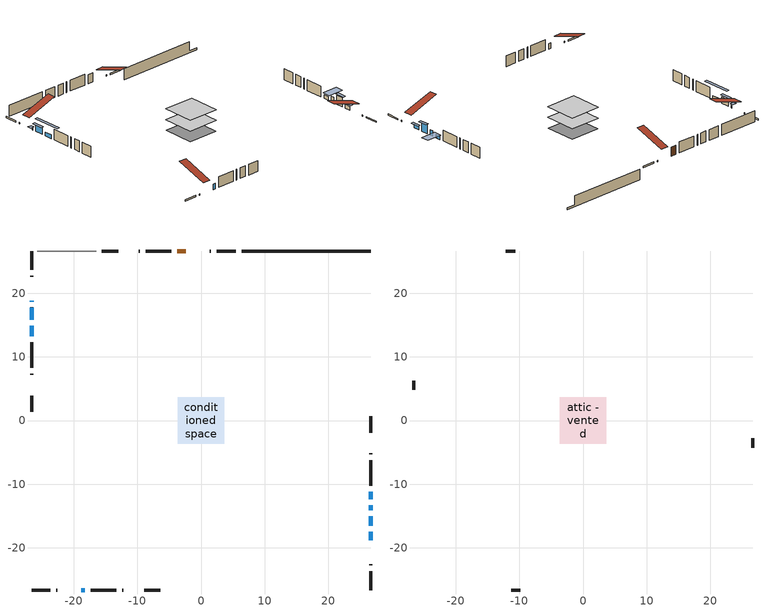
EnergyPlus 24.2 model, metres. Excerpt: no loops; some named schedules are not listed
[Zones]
conditioned space
 floor adiabatic (AdiabaticFloorConstruction): -3.64,-3.64 -3.64,3.64 3.64,3.64 3.64,-3.64 z1.3
 floor foundation (Slab1 construction): -3.56,-3.56 -3.56,3.56 3.56,3.56 3.56,-3.56 z-1.14
 wall outside (RimJoist1 construction): 5.44,26.64 2.49,26.64 / -26.64,-26.64 -23.68,-26.64 / -26.64,26.64 -26.64,23.68 / 26.64,-26.64 26.64,-23.68 z1.3:1.6
 wall outside (RimJoist2 construction): 1.56,26.64 1.37,26.64 / -22.75,-26.64 -22.57,-26.64 / -26.64,22.75 -26.64,22.57 / 26.64,-22.75 26.64,-22.57 z1.3:1.6
 wall outside (AdiabaticWallConstruction 1): -2.36,26.64 -3.71,26.64 z1.3:3.33
 wall outside (AdiabaticWallConstruction): -26.64,18.84 -26.64,18.68 z1.3:1.86; -26.64,17.76 -26.64,15.85 z1.3:2.82; 26.64,-18.84 26.64,-17.47 / -26.64,14.92 -26.64,13.25 z1.3:2.11; 26.64,-16.54 26.64,-15.01 z1.3:3.28; -18.84,-26.64 -18.26,-26.64 / 26.64,-14.09 26.64,-13.3 z1.3:2.52; 26.64,-12.38 26.64,-11.21 z1.3:2.12
 wall outside (Wall1 construction): -4.64,26.64 -8.67,26.64 / -17.33,-26.64 -13.31,-26.64 / -26.64,12.32 -26.64,8.29 / 26.64,-10.28 26.64,-6.26 z1.3:3.74
 wall outside (Wall2 construction): -9.6,26.64 -9.75,26.64 / -12.38,-26.64 -12.23,-26.64 / -26.64,7.37 -26.64,7.21 / 26.64,-5.33 26.64,-5.17 z1.3:3.74
 wall outside (Wall4 construction): -13.03,26.64 -15.57,26.64 / -8.94,-26.64 -6.41,-26.64 / -26.64,3.93 -26.64,1.39 / 26.64,-1.89 26.64,0.65 z1.3:3.74
 wall foundation (FoundationWall1 construction): 6.37,26.64,-1.14 6.37,26.64,1.3 24.61,26.64,1.3 24.61,26.64,-0.66 26.64,26.64,-0.66 26.64,26.64,-1.14
 wall adiabatic (Wall5 construction): -16.5,26.64 -25.71,26.64 z1.3:3.74
 window (WindowConstruction 3): -26.64,18.84 -26.64,18.69 z1.3:1.86
 window (WindowConstruction): -26.64,17.76 -26.64,15.85 z1.3:2.82
 window (WindowConstruction 1): 26.64,-18.84 26.64,-17.47 z1.3:2.11
 window (WindowConstruction 2): 26.64,-16.54 26.64,-15.01 z1.3:3.28
 window (WindowConstruction 4): -26.64,14.92 -26.64,13.25 z1.3:2.11
 window (WindowConstruction 5): -18.84,-26.64 -18.26,-26.64 z1.3:2.52
 window (WindowConstruction 6): 26.64,-14.09 26.64,-13.31 z1.3:2.52
 window (WindowConstruction 7): 26.64,-12.38 26.64,-11.21 z1.3:2.11
 door (Door): -2.36,26.64 -3.71,26.64 z1.3:3.33
 ceiling adiabatic (AdiabaticFloorConstruction): 3.64,-3.64 3.64,3.64 -3.64,3.64 -3.64,-3.64 z1.3
attic - vented
 floor to conditioned space (Floor1 construction Reversed): -3.64,-3.64 -3.64,3.64 3.64,3.64 3.64,-3.64 z3.74
 wall outside (Wall3 construction): -10.68,26.64 -12.11,26.64 / -11.3,-26.64 -9.87,-26.64 / -26.64,6.28 -26.64,4.86 / 26.64,-4.25 26.64,-2.82 z1.3:3.74
 roof outside (Roof1 construction): -1.43,26.64,3.74 -1.43,19.55,6.1 0.44,19.55,6.1 0.44,26.64,3.74; -19.77,-26.64,3.74 -19.77,-19.55,6.1 -21.64,-19.55,6.1 -21.64,-26.64,3.74; -26.64,19.77,3.74 -19.55,19.77,6.1 -19.55,21.64,6.1 -26.64,21.64,3.74; 26.64,-19.77,3.74 19.55,-19.77,6.1 19.55,-21.64,6.1 26.64,-21.64,3.74
shading: -26.64,18.39 -26.64,19.14 -27.55,19.14 -27.55,18.39 z2.16; -26.64,15.55 -26.64,18.06 -27.25,18.06 -27.25,15.55 z3.12; 26.64,-17.17 26.64,-19.14 27.25,-19.14 27.25,-17.17 z2.41; 26.64,-14.72 26.64,-16.84 27.25,-16.84 27.25,-14.72 z3.58; -26.64,10.81 -26.64,17.36 -27.25,17.36 -27.25,10.81 z4.56; 26.64,-10.91 26.64,-12.68 30.3,-12.68 30.3,-10.91 z2.41
[Building]
Building 1: Terrain=Suburbs
[Site:Location]
Halifax Intl AP_NS: Latitude {deg}=44.88; Longitude {deg}=-63.51; Time Zone {hr}=-4; Elevation {m}=145; Keep Site Location Information=Yes
[Site:GroundTemperature:Shallow]
3.15511, 1.33576, 1.19006, 2.05344, 5.51939, 8.9692, 11.96, 13.8546, 14.0156, 12.4746, 9.56009, 6.2161
[Site:WaterMainsTemperature]
Calculation Method=Schedule; Temperature Schedule=mains temperature schedule
[Material] Roughness=Rough; Thermal Absorptance=0.9
Name | Thickness {m} | Conductivity {W/m-K} | Density {kg/m3} | Specific Heat {J/kg-K} | Solar Absorptance | Visible Absorptance
asphalt or fiberglass shingles | 0.00635 | 0.162714 | 1121.4 | 1465.45 | 0.4 | 0.4
ceiling loosefill ins | 0.0846667 | 0.0480833 | 16.02 | 1046.75 | 0.7 | 0.7
ceiling stud and cavity | 0.1397 | 0.0798965 | 65.682 | 1177.47 | 0.7 | 0.7
concrete 4.0 in. | 0.1016 | 1.803125 | 2242.8 | 837.4 | 0.7 | 0.7
concrete 8.0 in. | 0.2032 | 1.803125 | 2242.8 | 837.4 | 0.7 | 0.7
door material | 0.04445 | 0.053851 | 512.64 | 1214.23 | 0.7 | 0.7
exterior vertical ins | 0.0430808 | 0.029427 | 32.04 | 1214.23 | 0.7 | 0.7
floor covering | 0.0127 | 0.0433444 | 54.468 | 1339.84 | 0.6 | 0.6
floor rigid ins; wall rigid ins 2 | 0.512978 | 0.029427 | 32.04 | 1214.23 | 0.7 | 0.7
floor stud and cavity | 0.1397 | 1.75129 | 37.0049 | 1207.88 | 0.7 | 0.7
furniture material conditioned space 1 | 0.1524 | 0.115458 | 640.8 | 1214.23 | 0.6 | 0.6
gypsum board | 0.0127 | 0.160291 | 801 | 837.4 | 0.6 | 0.6
gypsum board 1 | 0.0127 | 0.160291 | 801 | 837.4 | 0.7 | 0.7
osb sheathing 0.5 in. | 0.0127 | 0.115458 | 512.64 | 1214.23 | 0.7 | 0.7
osb sheathing 0.75 in. | 0.01905 | 0.115458 | 512.64 | 1214.23 | 0.7 | 0.7
osb sheathing 2.0 in. | 0.0508 | 0.115458 | 512.64 | 1214.23 | 0.7 | 0.7
rim joist rigid ins; wall rigid ins | 0.051816 | 0.029427 | 32.04 | 1214.23 | 0.7 | 0.7
rim joist stud and cavity | 0.0508 | 0.0407152 | 125.044 | 1163.47 | 0.6 | 0.6
rim joist stud and cavity 1 | 0.0508 | 0.0383858 | 125.044 | 1163.47 | 0.6 | 0.6
slab rigid ins | 0.00259235 | 0.029427 | 32.04 | 1214.23 | 0.7 | 0.7
wall rigid ins 1 | 0.051816 | 0.029427 | 32.04 | 1214.23 | 0.4 | 0.4
wall stud and cavity | 0.1397 | 0.217966 | 139.0536 | 1170.24 | 0.7 | 0.7
wall stud and cavity 1 | 0.1397 | 0.19304 | 139.0536 | 1170.24 | 0.7 | 0.7
wall stud and cavity 2 | 0.0889 | 6.1454 | 50.32683 | 1063.81 | 0.6 | 0.6
wall stud and cavity 3 | 0.1397 | 0.271342 | 139.0536 | 1170.24 | 0.7 | 0.7
wall stud and cavity 4 | 0.1397 | 0.173782 | 139.0536 | 1170.24 | 0.7 | 0.7
wall stud and cavity 5 | 0.0889 | 0.380278 | 52.3479 | 1209.89 | 0.7 | 0.7
wall stud and cavity 6 | 0.0889 | 0.391764 | 83.0341 | 1211.67 | 0.7 | 0.7
wood siding | 0.0254 | 0.102417 | 544.68 | 1172.36 | 0.4 | 0.4
wood siding 1 | 0.00254 | 0.102417 | 544.68 | 1172.36 | 0.4 | 0.4
wood siding 2; wood siding 3; wood siding 4 | 0.0254 | 0.102417 | 544.68 | 1172.36 | 0.7 | 0.7
[WindowMaterial:SimpleGlazingSystem]
Name | U-Factor {W/m2-K} | Solar Heat Gain Coefficient
WindowMaterial | 2.89237 | 0.69
WindowMaterial 1 | 4.71217 | 0.61
WindowMaterial 2 | 2.82935 | 0.58
WindowMaterial 3 | 3.04398 | 0.32
WindowMaterial 4 | 4.56171 | 0.63
WindowMaterial 5 | 5.19707 | 0.58
WindowMaterial 6 | 4.85639 | 0.6
[Construction]
AdiabaticFloorConstruction: floor stud and cavity, floor rigid ins, osb sheathing 0.75 in., floor covering
AdiabaticWallConstruction: wood siding 3, wall rigid ins 2, wall stud and cavity 5, gypsum board
AdiabaticWallConstruction 1: wood siding 4, wall rigid ins 2, wall stud and cavity 5, gypsum board
Door: door material
Floor1 construction Reversed: gypsum board, ceiling stud and cavity, ceiling loosefill ins
FoundationWall1 construction: concrete 8.0 in., gypsum board 1
furniture construction conditioned space 1: furniture material conditioned space 1
PartitionWallConstruction: gypsum board, wall stud and cavity 6, gypsum board
RimJoist1 construction: wood siding 2, rim joist rigid ins, osb sheathing 2.0 in., rim joist stud and cavity
RimJoist2 construction: wood siding 2, rim joist rigid ins, osb sheathing 2.0 in., rim joist stud and cavity 1
Roof1 construction: asphalt or fiberglass shingles
Slab1 construction: slab rigid ins, concrete 4.0 in.
Wall1 construction: wood siding, wall rigid ins, osb sheathing 0.5 in., wall stud and cavity, gypsum board
Wall2 construction: wood siding, wall rigid ins, osb sheathing 0.5 in., wall stud and cavity 1, gypsum board
Wall3 construction: wood siding 1, wall stud and cavity 2
Wall4 construction: wood siding, wall rigid ins, osb sheathing 0.5 in., wall stud and cavity 3, gypsum board
Wall5 construction: wall rigid ins 1, osb sheathing 0.5 in., wall stud and cavity 4, gypsum board
WindowConstruction: WindowMaterial
WindowConstruction 1: WindowMaterial 1
WindowConstruction 2: WindowMaterial 2
WindowConstruction 3: WindowMaterial 3
WindowConstruction 4: WindowMaterial 4
WindowConstruction 5: WindowMaterial 5
WindowConstruction 6; WindowConstruction 7: WindowMaterial 6
[Zone] Multiplier=1; Part of Total Floor Area=Yes
Name | Volume {m3}
attic - vented | 20.3071
conditioned space | 262.8
[Space]
Name | Zone | Volume {m3}
attic - vented 1 | attic - vented | 20.3071
conditioned space 1 | conditioned space | 262.8
[ZoneInfiltration:EffectiveLeakageArea]
infil attic - vented 1: Zone or Space=attic - vented 1; Schedule=Always On Discrete; Effective Air Leakage Area {cm2}=1896.72; Stack Coefficient=0.000333846; Wind Coefficient=1.23451e-05
[ZoneMixing]
whole house fan mix: Zone or Space=attic - vented; Schedule=Always On Continuous; Design Flow Rate Calculation Method=Flow/Zone; Design Flow Rate {m3/s}=0; Source Zone or Space=conditioned space
[SurfaceProperty:ExposedFoundationPerimeter]
Slab1: Exposed Perimeter Calculation Method=TotalExposedPerimeter; Total Exposed Perimeter {m}=20.269
[InternalMass] Zone or ZoneList=conditioned space; Space or SpaceList=conditioned space 1
Name | Construction | Surface Area {m2}
furniture mass conditioned space 1 | furniture construction conditioned space 1 | 41.4801
partition wall mass | PartitionWallConstruction | 103.7
[Lights]
interior lighting: Zone or ZoneList or Space or SpaceList=conditioned space 1; Schedule=interior lighting schedule; Design Level Calculation Method=LightingLevel; Lighting Level {W}=343.2; Return Air Fraction=0; Fraction Radiant=0.6; Fraction Visible=0.2; Fraction Replaceable=1
[People]
occupants: Zone or ZoneList or Space or SpaceList=conditioned space 1; Number of People Schedule=occupants schedule; Number of People Calculation Method=People; Number of People=3; Fraction Radiant=0.314171; Sensible Heat Fraction=0.56303; Activity Level Schedule=occupants activity schedule; Carbon Dioxide Generation Rate {m3/s-W}=0; Enable ASHRAE 55 Comfort Warnings=No; Mean Radiant Temperature Calculation Type=EnclosureAveraged
[ElectricEquipment] Zone or ZoneList or Space or SpaceList=conditioned space 1; Design Level Calculation Method=EquipmentLevel
Name | Schedule | Design Level {W} | Fraction Latent | Fraction Radiant | Fraction Lost
clothes dryer | clothes dryer schedule | 140.772 | 0.015 | 0.081 | 0.85
clothes washer | clothes washer schedule | 32.1985 | 0.03 | 0.162 | 0.7
cooking range | cooking range schedule | 208.969 | 0.08 | 0.432 | 0.2
dishwasher | dishwasher schedule | 66.8632 | 0.3 | 0.18 | 0.4
fridge | fridge schedule | 72.9452 | 0 | 0.6 | 0
mech vent bath fan 0 | mech vent bath fan 0 schedule | 50.2 | 0 | 0 | 1
mech vent house fan | mech vent house fan schedule | 0 | 0 | 0 | 1
mech vent house fan cfis | mech vent house fan cfis schedule | 0 | 0 | 0 | 0
misc plug loads | misc plug loads schedule | 494.7 | 0.045 | 0.513 | 0.1
whole house fan | Always On Discrete | 0 | 0 | 0 | 1
[OtherEquipment] Zone or ZoneList or Space or SpaceList=conditioned space 1; Design Level Calculation Method=EquipmentLevel
Name | Fuel Type | Schedule | Design Level {W} | Fraction Latent | Fraction Radiant | Fraction Lost
clothes dryer 1 | Electricity | clothes dryer schedule | 0 | 0.015 | 0.081 | 0.85
cooking range 1 | Electricity | cooking range schedule | 0 | 0.08 | 0.432 | 0.2
general water use latent | None | general water use schedule | 59.3978 | 1 | 0 | 0
general water use sensible | None | general water use schedule | -58.539 | 0 | 0.6 | 0
mech vent house fan latent load | None | Always On Discrete | 0 | 1 | 0 | 0
mech vent house fan sensible load | None | Always On Discrete | 0 | 0 | 0 | 0
water heater energy adjustment1 | Electricity | Always On Discrete | 0.01 | 0 | 0 | 1
[ZoneInfiltration:DesignFlowRate] Zone or ZoneList or Space or SpaceList=conditioned space 1; Schedule=Always On Discrete; Design Flow Rate Calculation Method=Flow/Zone; Design Flow Rate {m3/s}=0
infil flow; natural vent flow; whole house fan flow
[ZoneControl:Thermostat]
conditioned space Thermostat: Zone or ZoneList=conditioned space; Control Type Schedule=conditioned space Thermostat Schedule; Control 1=conditioned space temperature setpoint; Temperature Difference Between Cutout And Setpoint {deltaC}=0
[ZoneHVAC:Baseboard:Convective:Electric]
electric baseboard: Availability Schedule=Always On Discrete; Heating Design Capacity {W}=5238.94; Efficiency=1
[Zone equipment]
conditioned space: electric baseboard
[Foundation:Kiva]
Foundation Kiva 1: Initial Indoor Air Temperature {C}=18; Wall Height Above Grade {m}=1.299972; Wall Depth Below Slab {m}=0.2032; Custom Block Material Name 1=exterior vertical ins; Custom Block Depth 1 {m}=2.43998; Custom Block X Position 1 {m}=0.2159; Custom Block Z Position 1 {m}=0
[Foundation:Kiva:Settings]
Soil Conductivity {W/m-K}=0.849921; Soil Density {kg/m3}=1842.3; Soil Specific Heat {J/kg-K}=418.7; Ground Solar Absorptivity=0.9; Ground Thermal Absorptivity=0.9; Ground Surface Roughness {m}=0.03; Far-Field Width {m}=40; Deep-Ground Boundary Condition=ZeroFlux; Deep-Ground Depth {m}=40; Minimum Cell Dimension {m}=0.2; Maximum Cell Growth Coefficient=3; Simulation Timestep=Timestep
[Exterior:Lights]
exterior lighting: Schedule=exterior lighting schedule; Design Level {W}=75.6
[EnergyManagementSystem:GlobalVariable]
infil_program_Qfan
infil_program_Qinf
natural_vent_program_Qnv
natural_vent_program_Qwhf
[EnergyManagementSystem:Sensor]
Name | Output:Variable or Output:Meter Index Key | Output:Variable or Output:Meter
airflow_gain | infil flow | Infiltration Sensible Heat Gain Energy
airflow_gain_1 | natural vent flow | Infiltration Sensible Heat Gain Energy
airflow_gain_2 | whole house fan flow | Infiltration Sensible Heat Gain Energy
airflow_loss | infil flow | Infiltration Sensible Heat Loss Energy
airflow_loss_1 | natural vent flow | Infiltration Sensible Heat Loss Energy
airflow_loss_2 | whole house fan flow | Infiltration Sensible Heat Loss Energy
clg_load_cond |  | Cooling:EnergyTransfer:Zone:CONDITIONED SPACE
clg_sp_s; clg_sp_s_1 | cooling setpoint | Schedule Value
clothes_dryer_exhaust_0_sch_s | clothes dryer exhaust 0 schedule | Schedule Value
conditioned_space_clg_unmet_s | conditioned space | Zone Cooling Setpoint Not Met Time
conditioned_space_htg_unmet_s | conditioned space | Zone Heating Setpoint Not Met Time
cool_season | cooling season schedule | Schedule Value
fridge_tin_s | conditioned space | Zone Mean Air Temperature
htg_load_cond |  | Heating:EnergyTransfer:Zone:CONDITIONED SPACE
htg_sp_s; htg_sp_s_1 | heating setpoint | Schedule Value
ig_ee_conv | clothes dryer | Electric Equipment Convective Heating Energy
ig_ee_conv_2 | cooking range | Electric Equipment Convective Heating Energy
ig_ee_conv_4 | fridge | Electric Equipment Convective Heating Energy
ig_ee_conv_5 | misc plug loads | Electric Equipment Convective Heating Energy
ig_ee_conv_6 | whole house fan | Electric Equipment Convective Heating Energy
ig_ee_rad | clothes dryer | Electric Equipment Radiant Heating Energy
ig_ee_rad_2 | cooking range | Electric Equipment Radiant Heating Energy
ig_ee_rad_4 | fridge | Electric Equipment Radiant Heating Energy
ig_ee_rad_5 | misc plug loads | Electric Equipment Radiant Heating Energy
ig_ee_rad_6 | whole house fan | Electric Equipment Radiant Heating Energy
ig_lgt_conv | interior lighting | Lights Convective Heating Energy
ig_lgt_rad | interior lighting | Lights Radiant Heating Energy
ig_lgt_vis | interior lighting | Lights Visible Radiation Heating Energy
ig_oe_conv | clothes dryer 1 | Other Equipment Convective Heating Energy
ig_oe_conv_1 | cooking range 1 | Other Equipment Convective Heating Energy
ig_oe_conv_2 | general water use latent | Other Equipment Convective Heating Energy
ig_oe_conv_3 | general water use sensible | Other Equipment Convective Heating Energy
ig_oe_conv_4 | water heater energy adjustment1 | Other Equipment Convective Heating Energy
ig_oe_rad | clothes dryer 1 | Other Equipment Radiant Heating Energy
ig_oe_rad_1 | cooking range 1 | Other Equipment Radiant Heating Energy
ig_oe_rad_2 | general water use latent | Other Equipment Radiant Heating Energy
ig_oe_rad_3 | general water use sensible | Other Equipment Radiant Heating Energy
ig_oe_rad_4 | water heater energy adjustment1 | Other Equipment Radiant Heating Energy
ig_ppl_conv | occupants | People Convective Heating Energy
ig_ppl_rad | occupants | People Radiant Heating Energy
im_conv | furniture mass conditioned space 1 | Surface Inside Face Convection Heat Gain Energy
im_conv_1 | partition wall mass | Surface Inside Face Convection Heat Gain Energy
im_ig | furniture mass conditioned space 1 | Surface Inside Face Internal Gains Radiation Heat Gain Energy
im_ig_1 | partition wall mass | Surface Inside Face Internal Gains Radiation Heat Gain Energy
im_lgt | furniture mass conditioned space 1 | Surface Inside Face Lights Radiation Heat Gain Energy
im_lgt_1 | partition wall mass | Surface Inside Face Lights Radiation Heat Gain Energy
im_sol | furniture mass conditioned space 1 | Surface Inside Face Solar Radiation Heat Gain Energy
im_sol_1 | partition wall mass | Surface Inside Face Solar Radiation Heat Gain Energy
im_surf | furniture mass conditioned space 1 | Surface Inside Face Net Surface Thermal Radiation Heat Gain Energy
im_surf_1 | partition wall mass | Surface Inside Face Net Surface Thermal Radiation Heat Gain Energy
mech_vent_bath_fan_0_sch_s | mech vent bath fan 0 schedule | Schedule Value
mv_conv | mech vent bath fan 0 | Electric Equipment Convective Heating Energy
mv_conv_1 | mech vent house fan | Electric Equipment Convective Heating Energy
mv_conv_2 | mech vent house fan cfis | Electric Equipment Convective Heating Energy
mv_conv_3 | mech vent house fan latent load | Other Equipment Convective Heating Energy
mv_conv_4 | mech vent house fan sensible load | Other Equipment Convective Heating Energy
mv_rad | mech vent bath fan 0 | Electric Equipment Radiant Heating Energy
mv_rad_1 | mech vent house fan | Electric Equipment Radiant Heating Energy
mv_rad_2 | mech vent house fan cfis | Electric Equipment Radiant Heating Energy
mv_rad_3 | mech vent house fan latent load | Other Equipment Radiant Heating Energy
mv_rad_4 | mech vent house fan sensible load | Other Equipment Radiant Heating Energy
natural_vent_s | natural vent schedule | Schedule Value
out_pb_s |  | Site Outdoor Air Barometric Pressure
out_wt_s |  | Site Outdoor Air Humidity Ratio
site_vw_s |  | Site Wind Speed
ss_back_out | Window1 | Surface Window Shortwave from Zone Back Out Window Heat Transfer Rate
ss_back_out_1 | Window2 | Surface Window Shortwave from Zone Back Out Window Heat Transfer Rate
ss_back_out_2 | Window3 | Surface Window Shortwave from Zone Back Out Window Heat Transfer Rate
ss_back_out_3 | Window4 | Surface Window Shortwave from Zone Back Out Window Heat Transfer Rate
ss_back_out_4 | Window5 | Surface Window Shortwave from Zone Back Out Window Heat Transfer Rate
ss_back_out_5 | Window6 | Surface Window Shortwave from Zone Back Out Window Heat Transfer Rate
ss_back_out_6 | Window7 | Surface Window Shortwave from Zone Back Out Window Heat Transfer Rate
ss_back_out_7 | Window8 | Surface Window Shortwave from Zone Back Out Window Heat Transfer Rate
ss_conv | Door1 | Surface Inside Face Convection Heat Gain Energy
ss_conv_1 | Window1 | Surface Inside Face Convection Heat Gain Energy
ss_conv_2 | Window2 | Surface Inside Face Convection Heat Gain Energy
ss_conv_3 | Window3 | Surface Inside Face Convection Heat Gain Energy
ss_conv_4 | Window4 | Surface Inside Face Convection Heat Gain Energy
ss_conv_5 | Window5 | Surface Inside Face Convection Heat Gain Energy
ss_conv_6 | Window6 | Surface Inside Face Convection Heat Gain Energy
ss_conv_7 | Window7 | Surface Inside Face Convection Heat Gain Energy
ss_conv_8 | Window8 | Surface Inside Face Convection Heat Gain Energy
ss_ig | Door1 | Surface Inside Face Internal Gains Radiation Heat Gain Energy
ss_ig_1 | Window1 | Surface Inside Face Internal Gains Radiation Heat Gain Energy
ss_ig_2 | Window2 | Surface Inside Face Internal Gains Radiation Heat Gain Energy
ss_ig_3 | Window3 | Surface Inside Face Internal Gains Radiation Heat Gain Energy
ss_ig_4 | Window4 | Surface Inside Face Internal Gains Radiation Heat Gain Energy
ss_ig_5 | Window5 | Surface Inside Face Internal Gains Radiation Heat Gain Energy
ss_ig_6 | Window6 | Surface Inside Face Internal Gains Radiation Heat Gain Energy
ss_ig_7 | Window7 | Surface Inside Face Internal Gains Radiation Heat Gain Energy
ss_ig_8 | Window8 | Surface Inside Face Internal Gains Radiation Heat Gain Energy
ss_lgt | Door1 | Surface Inside Face Lights Radiation Heat Gain Energy
ss_sol | Door1 | Surface Inside Face Solar Radiation Heat Gain Energy
ss_surf | Door1 | Surface Inside Face Net Surface Thermal Radiation Heat Gain Energy
ss_surf_1 | Window1 | Surface Inside Face Net Surface Thermal Radiation Heat Gain Energy
ss_surf_2 | Window2 | Surface Inside Face Net Surface Thermal Radiation Heat Gain Energy
ss_surf_3 | Window3 | Surface Inside Face Net Surface Thermal Radiation Heat Gain Energy
ss_surf_4 | Window4 | Surface Inside Face Net Surface Thermal Radiation Heat Gain Energy
ss_surf_5 | Window5 | Surface Inside Face Net Surface Thermal Radiation Heat Gain Energy
ss_surf_6 | Window6 | Surface Inside Face Net Surface Thermal Radiation Heat Gain Energy
ss_surf_7 | Window7 | Surface Inside Face Net Surface Thermal Radiation Heat Gain Energy
ss_surf_8 | Window8 | Surface Inside Face Net Surface Thermal Radiation Heat Gain Energy
ss_trans_in | Window1 | Surface Window Transmitted Solar Radiation Rate
ss_trans_in_1 | Window2 | Surface Window Transmitted Solar Radiation Rate
ss_trans_in_2 | Window3 | Surface Window Transmitted Solar Radiation Rate
ss_trans_in_3 | Window4 | Surface Window Transmitted Solar Radiation Rate
ss_trans_in_4 | Window5 | Surface Window Transmitted Solar Radiation Rate
ss_trans_in_5 | Window6 | Surface Window Transmitted Solar Radiation Rate
ss_trans_in_6 | Window7 | Surface Window Transmitted Solar Radiation Rate
ss_trans_in_7 | Window8 | Surface Window Transmitted Solar Radiation Rate
ss_trans_out | Window1 | Surface Inside Face Initial Transmitted Diffuse Transmitted Out Window Solar Radiation Rate
ss_trans_out_1 | Window2 | Surface Inside Face Initial Transmitted Diffuse Transmitted Out Window Solar Radiation Rate
ss_trans_out_2 | Window3 | Surface Inside Face Initial Transmitted Diffuse Transmitted Out Window Solar Radiation Rate
ss_trans_out_3 | Window4 | Surface Inside Face Initial Transmitted Diffuse Transmitted Out Window Solar Radiation Rate
ss_trans_out_4 | Window5 | Surface Inside Face Initial Transmitted Diffuse Transmitted Out Window Solar Radiation Rate
ss_trans_out_5 | Window6 | Surface Inside Face Initial Transmitted Diffuse Transmitted Out Window Solar Radiation Rate
ss_trans_out_6 | Window7 | Surface Inside Face Initial Transmitted Diffuse Transmitted Out Window Solar Radiation Rate
ss_trans_out_7 | Window8 | Surface Inside Face Initial Transmitted Diffuse Transmitted Out Window Solar Radiation Rate
s_conv | Floor1 | Surface Inside Face Convection Heat Gain Energy
s_conv_1 | FoundationWall1 | Surface Inside Face Convection Heat Gain Energy
s_conv_10 | Wall1:180 | Surface Inside Face Convection Heat Gain Energy
s_conv_11 | Wall1:270 | Surface Inside Face Convection Heat Gain Energy
s_conv_12 | Wall1:90 | Surface Inside Face Convection Heat Gain Energy
s_conv_13 | Wall2:0 | Surface Inside Face Convection Heat Gain Energy
s_conv_14 | Wall2:180 | Surface Inside Face Convection Heat Gain Energy
s_conv_15 | Wall2:270 | Surface Inside Face Convection Heat Gain Energy
s_conv_16 | Wall2:90 | Surface Inside Face Convection Heat Gain Energy
s_conv_17 | Wall4:0 | Surface Inside Face Convection Heat Gain Energy
s_conv_18 | Wall4:180 | Surface Inside Face Convection Heat Gain Energy
s_conv_19 | Wall4:270 | Surface Inside Face Convection Heat Gain Energy
s_conv_2 | inferred conditioned ceiling | Surface Inside Face Convection Heat Gain Energy
s_conv_20 | Wall4:90 | Surface Inside Face Convection Heat Gain Energy
s_conv_21 | Wall5 | Surface Inside Face Convection Heat Gain Energy
s_conv_3 | inferred conditioned floor | Surface Inside Face Convection Heat Gain Energy
s_conv_4 | RimJoist1:0 | Surface Inside Face Convection Heat Gain Energy
s_conv_5 | RimJoist1:180 | Surface Inside Face Convection Heat Gain Energy
s_conv_6 | RimJoist1:270 | Surface Inside Face Convection Heat Gain Energy
s_conv_7 | RimJoist1:90 | Surface Inside Face Convection Heat Gain Energy
s_conv_8 | Slab1 | Surface Inside Face Convection Heat Gain Energy
s_conv_9 | Wall1:0 | Surface Inside Face Convection Heat Gain Energy
s_ig | Floor1 | Surface Inside Face Internal Gains Radiation Heat Gain Energy
s_ig_1 | FoundationWall1 | Surface Inside Face Internal Gains Radiation Heat Gain Energy
s_ig_10 | Wall1:180 | Surface Inside Face Internal Gains Radiation Heat Gain Energy
s_ig_11 | Wall1:270 | Surface Inside Face Internal Gains Radiation Heat Gain Energy
s_ig_12 | Wall1:90 | Surface Inside Face Internal Gains Radiation Heat Gain Energy
s_ig_13 | Wall2:0 | Surface Inside Face Internal Gains Radiation Heat Gain Energy
s_ig_14 | Wall2:180 | Surface Inside Face Internal Gains Radiation Heat Gain Energy
s_ig_15 | Wall2:270 | Surface Inside Face Internal Gains Radiation Heat Gain Energy
